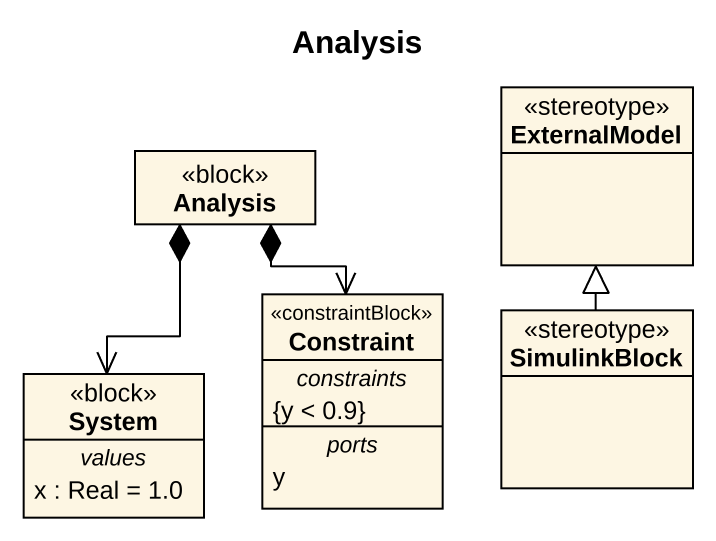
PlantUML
@startuml
title Analysis
hide circle
hide empty members
class ExternalModel <<stereotype>>
class Analysis <<block>>
class Constraint <<constraintBlock>> {
  -- constraints --
  {y < 0.9}
  -- ports --
  y
}
class System <<block>> {
  -- values --
  x : Real = 1.0
}
class SimulinkBlock <<stereotype>>
Analysis *--> Constraint
Analysis *--> System
SimulinkBlock -up-|> ExternalModel
@enduml
